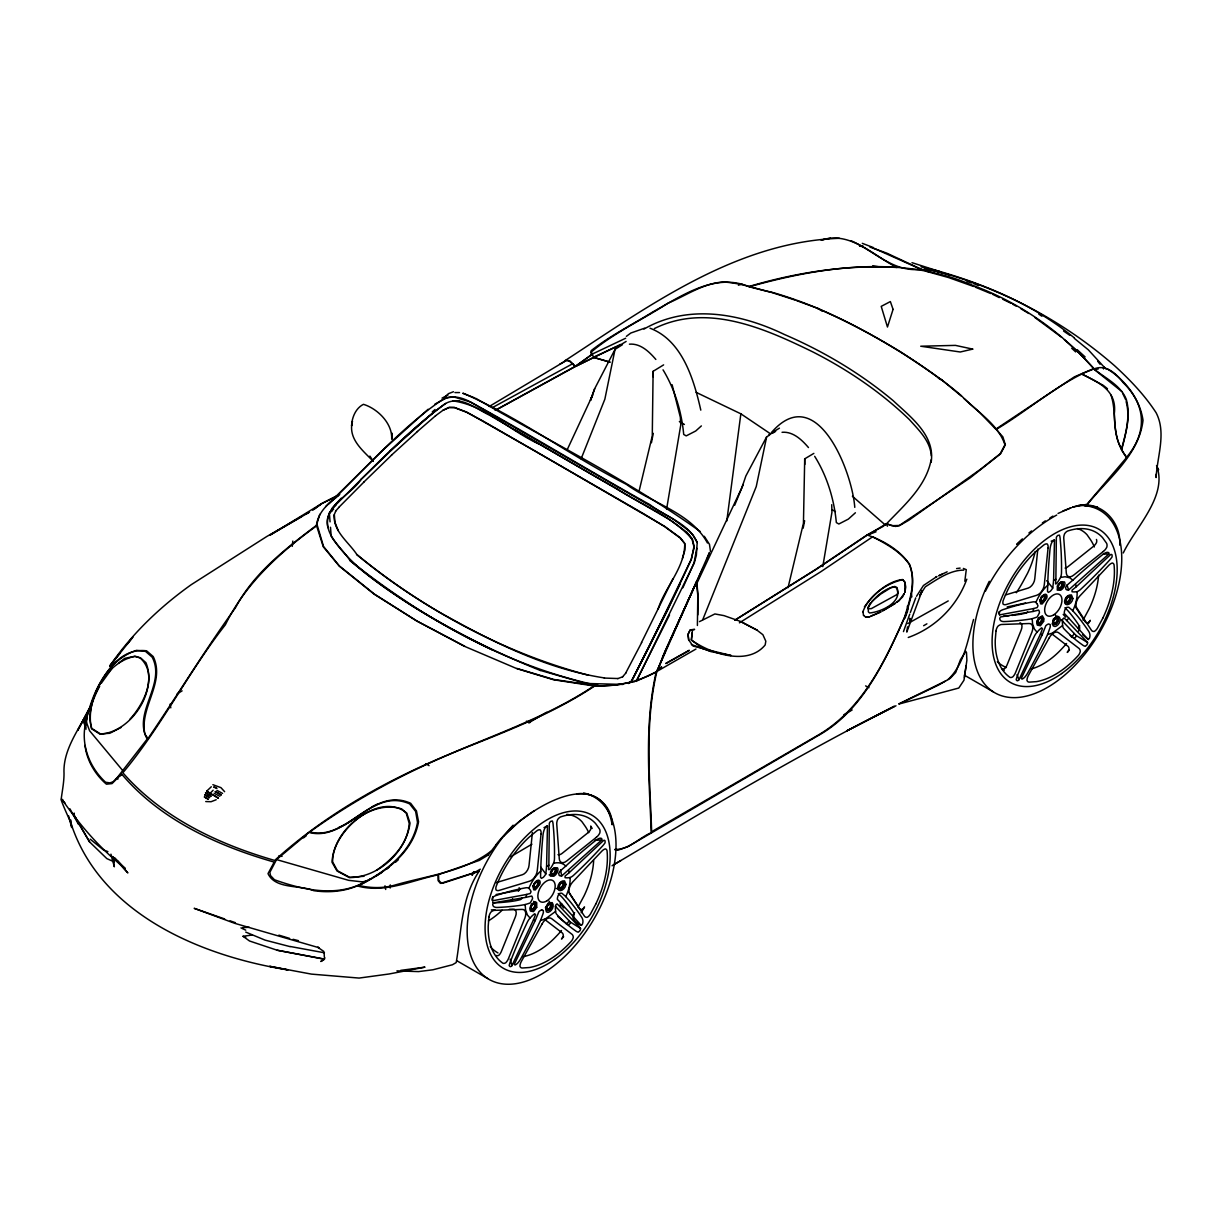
<?xml version="1.0" encoding="UTF-8"?>
<svg xmlns="http://www.w3.org/2000/svg" width="1222" height="1222" viewBox="0 0 1222 1222"><rect width="100%" height="100%" fill="white"/><g stroke="black" fill="none" stroke-linecap="round" stroke-linejoin="round"><path stroke-width="1.5" d="M396.921 970.879L418.55 971.597L432.893 969.794L452.445 964.754L456.188 962.585C461.58 931.974 460.816 898.506 479.055 871.347L479.055 870.629M663.622 364.874L653.113 371.32L652.273 435.918L639.075 491.152M813.852 453.393L804.702 458.846L803.45 523.184L788.037 587.645M548.861 865.191L549.32 823.384A2.429 1.405 -60 0 1 550.908 821.276L552.39 820.985A19.827 11.441 -60 0 1 553.169 825.14A332.002 191.686 -60 0 1 554.467 858.745A10.631 6.141 -60 0 1 553.566 863.251L552.1 865.894A26.197 14.007 -55.8 0 1 549.824 869.392L548.541 869.636L548.861 865.191L546.585 866.413L545.822 873.974A8.019 4.201 -56.8 0 1 543.255 877.365L541.407 878.358L540.567 877.213A150.092 77.368 -58 0 1 540.781 871.072A165.963 95.82 -60 0 1 540.934 864.076A478.887 276.478 -60 0 1 543.042 834.748A16.222 9.364 -60 0 1 544.019 830.273A6.782 3.926 -60 0 1 546.295 826.286L547.456 826.011L546.585 866.413M1055.884 579.32L1056.343 537.497A2.429 1.405 -60 0 1 1057.931 535.404L1059.413 535.114A19.827 11.441 -60 0 1 1060.192 539.269A332.002 191.686 -60 0 1 1061.49 572.874A10.631 6.141 -60 0 1 1060.574 577.364L1059.077 580.007A26.227 13.778 -55 0 1 1056.77 583.474L1055.548 583.948L1055.884 579.32L1053.593 580.526L1052.738 588.026L1046.704 580.649M1053.593 580.526L1054.464 540.139L1053.303 540.414A6.782 3.926 -60 0 0 1051.027 544.401A16.222 9.364 -60 0 0 1050.065 548.877A478.887 276.478 -60 0 0 1047.957 578.189A165.963 95.82 -60 0 0 1047.804 585.109L1047.789 585.185A150.443 75.55 -57.6 0 0 1047.498 591.295L1048.308 592.41L1050.141 591.417A8.019 4.094 -56.2 0 0 1052.738 588.026M931.164 462.267C935.319 435.2 910.604 417.038 893.282 400.74C860.532 373.306 823.521 351.31 784.325 334.461C740.608 313.367 688.154 303.591 643.963 329.069M390.185 888.027L390.276 884.911M1156.241 474.136L1156.119 477.573C1157.158 456.203 1166.613 432.97 1156.119 412.746C1144.647 395.103 1130.014 379.828 1114.525 365.684C1064.668 322.165 1004.774 289.935 940.94 272.399M697.395 625.481L697.808 595.694L696.571 581.535L662.461 657.405M697.808 614.91L698.022 595.817L696.769 581.412L670.572 639.518M328.932 503.739C365.47 468.744 399.212 429.441 441.005 400.617C450.2 394.187 461.412 397.089 470.531 402.053C530.99 435.108 589.722 471.264 649.982 504.701C665.44 516.753 688.933 523.23 697.197 542.522L696.357 555.246L694.279 562.93L636.265 681.418M540.781 871.072L540.781 870.996A29.496 17.032 -60 0 0 528.866 888.318L529.905 889.494A26.197 13.488 -61.9 0 1 531.051 891.693L530.241 893.465L526.758 894.412L492.68 900.736A2.429 1.405 -60 0 1 492.191 898.918L493.108 896.933A19.827 11.441 -60 0 1 497.155 895.161A332.002 191.686 -60 0 1 525.842 887.783A10.631 6.141 -60 0 1 528.836 888.287M696.769 548.281L694.065 562.807L682.838 587.782M1037.814 549.136L1034.774 578.8A7.576 4.369 -60 0 1 1028.206 588.087L1005.385 594.992M292.257 546.356L292.822 541.071M692.202 632.797L691.362 640.007C709.722 653.205 747.528 666.662 765.186 644.926L765.812 641.199L762.895 634.722L756.662 629.91M86.059 721.286C92.139 692.874 106.956 659.895 136.589 650.333L145.525 651.402L152.185 657.176C166.36 684.106 132.343 712.793 147.19 739.05L117.449 777.345L113.081 781.79L109.965 782.874L105.596 782.263C88.977 766.881 80.194 743.556 86.059 721.286L89.588 730.756L123.071 770.975M904.922 592.334L904.922 582.252L902.63 579.503C887.004 581.412 873.623 594.411 864.382 606.86M726.8 520.969L740.853 413.815L696.128 392.354M525.949 897.345L531.738 896.047A8.019 4.185 -63.1 0 1 532.548 898.766L530.256 902.921A150.107 80.117 -64.1 0 1 525.246 904.524L525.17 904.54A165.367 95.484 -60 0 1 519.61 905.487A478.887 276.478 -60 0 1 497.125 907.457A16.222 9.364 -60 0 1 494.192 906.877A6.782 3.926 -60 0 1 492.695 904.417L493.367 902.875L525.949 897.345L526.758 894.412M1032.972 611.474L1038.639 610.099A8.019 4.094 -63.7 0 1 1039.433 612.818L1037.188 617.003A150.459 78.88 -64.9 0 1 1032.269 618.638L1032.178 618.668A165.367 95.484 -60 0 1 1026.633 619.6A478.887 276.478 -60 0 1 1004.148 621.586A16.222 9.364 -60 0 1 1001.215 621.005A6.782 3.926 -60 0 1 999.718 618.546L1000.39 617.003L1032.972 611.474L1033.781 608.525L1037.188 607.548L1037.997 605.776A26.227 13.152 -62.3 0 0 1036.898 603.622M692.416 630.521L691.362 640.007L703.017 648.653L711.128 651.647L731.092 655.496L707.385 649.722M907.518 626.855L906.8 632.08L922.182 590.547L919.692 595.588L925.298 586.82C936.831 579.549 949.876 570.078 963.776 570.124M966.052 665.822L963.975 680.226L958.781 688.032L899.102 703.994L938.618 685.023L950.258 678.302L955.665 672.543L960.446 659.697L965.854 651.295M87.236 717.161L85.632 727.762L84.394 722.233L85.021 718.521M964.402 677.339L966.892 660.292L966.48 652.365M904.922 592.105L905.762 587.064L904.922 582.252L902.63 579.732C886.714 583.077 868.628 595.801 862.915 611.794M666.57 509.284L680.761 424.981L680.348 417.298L672.115 384.747M822.788 566.596L831.938 512.262L831.724 504.701M651.433 442.731L653.266 433.367M803.144 528.225L804.626 520.755M693.867 547.074L691.362 559.325L667.243 610.954L631.27 681.662L628.368 683.495L631.071 681.54L633.775 676.866L649.371 646.239L691.163 559.447L694.279 547.074L692.416 539.039L686.581 532.074L670.16 519.946M622.441 344.68L615.048 349.355L604.859 399.182L581.107 458.83M769.646 435.032L766.637 436.865L756.25 486.57L702.742 619.691M964.815 581.29L966.266 569.651L963.364 568.444M931.118 459.808C926.169 486.325 904.387 505.053 886.622 523.673L891.831 525.704L899.316 525.475L970.222 477.802L1000.574 453.805L1005.355 444.793L1002.865 436.865L996.205 429.426C1025.35 412.028 1051.317 389.283 1081.669 374.085C1098.853 382.287 1117.198 390.628 1114.327 413.586C1114.617 428.983 1116.526 445.037 1126.791 457.288L1086.877 504.335L1072.519 507.099M87.923 713.831C96.401 687.665 113.341 646.728 146.564 650.807L153.224 656.565C165.703 682.472 139.186 707.614 144.899 734.132L148.015 738.562C177.557 695.089 204.868 650.196 235.556 607.594C253.932 572.889 285.765 548.586 316.452 525.353C317.888 513.408 326.58 504.717 335.79 497.858M973.552 619.478C967.656 640.145 964.28 664.447 947.967 679.615M682.426 558.485L684.916 550.083L684.717 543.485L680.348 537.833L664.753 526.438L534.381 450.674L466.789 412.135L454.523 407.461L449.116 407.461L443.082 410.225L435.399 415.862M319.782 514.309L316.452 525.353L323.311 546.845L339.319 566.168L374.253 594.259L416.885 621.036L464.299 646.239L516.692 668.571L553.505 679.738L594.885 686.107L615.674 685.145L634.707 681.662M903.47 631.606L909.733 614.162M567.023 450.093L592.594 395.21L590.516 400.251L594.671 388.733L615.048 349.355M590.516 400.251L594.671 388.733M904.998 618.164L907.595 611.153M910.329 612.512L915.736 597.864M1040.457 634.065L1042.458 628.704L1041.633 627.818A26.227 15.183 -66.7 0 0 1038.944 630.14L1037.081 632.171A10.631 6.141 -60 0 0 1034.316 636.372A332.002 191.686 -60 0 0 1017.88 674.529A19.827 11.441 -60 0 0 1016.169 679.783L1017.086 680.715A2.429 1.405 -60 0 0 1018.965 679.738L1040.457 634.065L1042.244 634.692L1045.772 625.771A8.019 4.796 -66.5 0 1 1048.659 623.953L1050.217 624.579L1050.278 626.871A150.489 92.673 -65.9 0 1 1047.636 634.386L1044 641.978A478.887 276.478 -60 0 1 1027.992 672.512A16.222 9.364 -60 0 1 1025.212 676.637A6.782 3.926 -60 0 1 1022.02 679.111L1021.271 678.424L1042.244 634.692M533.449 919.952L535.511 914.621L534.701 913.735A26.197 15.168 -65.6 0 0 531.967 916.042L530.073 918.043A10.631 6.141 -60 0 0 527.308 922.243A332.002 191.686 -60 0 0 510.872 960.416A19.827 11.441 -60 0 0 509.162 965.655L510.063 966.602A2.429 1.405 -60 0 0 511.957 965.624L533.449 919.952L535.236 920.563L538.856 911.704A8.019 4.766 -65.4 0 1 541.774 909.916M709.463 552.481L657.268 670.496L661.637 667.013M707.171 558.607L709.463 552.726M341.182 498.225C335.592 504.365 329.146 510.475 327.465 518.983C325.632 536.382 341.595 547.593 350.134 560.654C423.591 619.096 508.826 667.319 601.499 686.275M335.79 511.071L334.125 514.905C333.209 531.509 348.484 541.942 356.793 554.406C382.898 576.28 410.928 595.664 440.378 612.757C491.809 641.443 545.669 668.969 604.447 677.935M535.236 920.563L514.263 964.311L514.997 964.983A6.782 3.926 -60 0 0 518.204 962.508A16.222 9.364 -60 0 0 520.969 958.399A478.887 276.478 -60 0 0 536.993 927.849L540.613 920.258A150.138 91.513 -64.9 0 0 543.347 912.788L543.316 910.527L541.774 909.901M73.58 814.677L74.206 813.119M657.268 670.741L665.791 650.211M553.535 863.297C557.751 862.106 562.7 862.732 565.847 866.047A165.26 95.408 -60 0 1 571.484 860.853A478.887 276.478 -60 0 1 595.282 840.751A16.222 9.364 -60 0 1 598.811 838.567A6.782 3.926 -60 0 1 601.713 838.567L601.759 839.942L561.662 875.991A8.019 4.781 -54.6 0 1 559.111 875.273L558.714 873.424L560.027 871.194A150.107 87.113 -54.4 0 1 565.74 866.138L565.847 866.047M734.636 505.312L743.282 484.294M1108.766 554.055L1108.858 552.818A6.782 3.926 -60 0 0 1105.834 552.695A16.222 9.364 -60 0 0 1102.305 554.88A478.887 276.478 -60 0 0 1078.507 574.982A165.26 95.408 -60 0 0 1072.87 580.175L1072.763 580.251A150.474 87.342 -53.3 0 0 1066.959 585.262L1065.599 587.477L1065.996 589.325A8.019 4.812 -53.5 0 0 1068.563 590.058L1108.766 554.055L1103.298 554.009M966.816 579.182C956.979 606.295 935.38 627.757 908.252 637.487M868.124 607.105L870.4 602.904M703.017 567.97L665.578 650.089L656.856 671.703L636.265 681.173L669.534 614.91M695.929 585.399L741.891 487.654L745.848 476.015L766.637 436.865M658.093 609.03C665.119 586.896 685.114 567.436 684.717 543.485L680.135 537.955L664.539 526.545L643.963 513.943L483.011 421.025L466.59 412.257L454.309 407.583L449.116 407.461L442.883 410.332M672.864 578.892L641.458 642.65M631.27 681.662L679.936 584.422M916.5 596.305L923.435 585.506L936.953 576.494L935.701 577.212M471.998 875.044L473.662 871.76M88.962 709.035L85.846 715.16L83.967 722.721L86.059 729.198M625.664 673.139L641.672 642.528M904.097 593.709L899.102 600.75L896.612 602.339L902.432 597.146L904.097 593.938M85.632 715.512L77.734 730.405L88.962 709.508C78.834 729.549 62.841 749.926 64.018 773.389C64.063 782.294 62.215 791.016 61.1 799.799C63.88 807.498 67.363 814.875 70.662 822.36C99.624 913.537 200.301 955.986 287.964 969.917L269.665 966.312L311.457 974.117L359.085 978.074L389.024 973.995L424.996 967.152L400.663 970.375M276.523 859.585L269.879 872.309L270.49 875.548L274.446 879.748C303.01 889.967 336.462 897.467 364.691 882.147C388.336 869.545 412.593 850.237 417.512 822.36L415.633 811.439L409.614 803.877C371.213 786.739 346.773 842.248 308.967 832.442L276.523 859.585L348.682 880.344L364.691 882.147L370.724 878.664M472.288 875.089L474.014 871.897M99.669 686.29C92.826 698.923 86.823 714.213 91.879 728.48L100.403 733.887L109.751 733.292L120.993 727.518M101.395 683.129L112.042 668.342M480.307 869.178L474.487 872.554L442.67 882.758L440.806 882.635L438.713 880.237L438.515 874.585L479.268 860.425L488.418 854.896M985.39 591.265C1001.521 559.844 1025.609 532.196 1056.725 515.027M558.24 893.542A125.576 72.495 -60 0 1 563.51 898.873A359.161 207.358 -60 0 1 572.965 911.551A12.159 7.026 -60 0 1 573.866 913.888A5.087 2.933 -60 0 1 573.515 916.882C570.72 918.089 581.321 928.399 582.375 924.275A6.782 3.926 -60 0 0 582.863 920.303A16.222 9.364 -60 0 0 581.641 917.172A478.887 276.478 -60 0 0 569.055 900.278L565.649 896.536A150.138 95.82 -58.6 0 0 561.738 893.175L559.89 893.297L558.194 895.39A8.019 5.132 -60.1 0 0 557.354 899.316L561.677 903.913L559.768 906.464L580.511 928.353A2.429 1.405 -60 0 1 579.839 930.782L578.342 932.187A19.827 11.441 -60 0 1 575.379 930.706A332.002 191.686 -60 0 1 556.835 914.499A10.631 6.141 -60 0 1 555.674 912.147L555.414 908.893A26.197 16.711 -61.5 0 1 555.72 905.074L557.064 903.852L559.768 906.464M1082.616 634.722L1088.252 639.534L1089.398 638.403A6.782 3.926 -60 0 0 1089.871 634.417A16.222 9.364 -60 0 0 1088.665 631.3A478.887 276.478 -60 0 0 1076.063 614.406L1072.656 610.664A150.489 97.882 -58.3 0 0 1068.67 607.258L1066.791 607.349L1065.08 609.427A8.004 5.224 -60.1 0 0 1064.255 613.368L1068.7 618.027L1066.791 620.593L1087.534 642.482A2.429 1.405 -60 0 1 1086.847 644.911L1085.365 646.316A19.827 11.441 -60 0 1 1082.387 644.834A332.002 191.686 -60 0 1 1063.843 628.627A10.631 6.141 -60 0 1 1062.697 626.275L1062.407 622.915A26.227 17.047 -61.9 0 1 1062.666 619.157L1064.026 617.935L1066.791 620.593M1025.518 603.057L1007.172 606.922M488.204 855.018L495.903 845.059M120.138 653.037L109.751 666.051C131.64 634.096 159.746 607.074 191.274 584.651L266.747 536.519L301.223 516.799M1123.262 552.97C1135.559 527.094 1168.201 495.796 1156.531 465.567M109.751 666.051L132.847 637.12L127.073 644.361M129.929 719.239C143.799 704.193 158.707 674.681 140.118 657.894L134.71 656.443C105.504 662.11 85.112 700.756 91.467 728.724L99.99 734.132C130.693 732.589 157.791 691.789 145.937 662.691L140.53 657.894L135.123 656.214L124.736 658.368L119.099 662.798M335.576 511.178L338.906 507.344M622.548 676.866L625.863 673.017M495.704 845.181C517.639 814.57 601.178 758.495 612.146 824.774C612.466 806.016 595.206 790.939 576.585 793.918M771.647 432.313C816.708 380.592 852.223 471.539 854.774 507.359M211.162 793.979L206.671 791.169L211.299 786.769M210.276 793.2L213.132 790.222M360.948 479.498C351.035 494.971 323.265 505.343 327.893 527.629M503.388 836.413L520.022 820.802L534.381 810.598M445.587 403.489C403.856 434.131 368.525 472.471 331.834 508.78L336.004 504.946M338.708 507.466L363.866 482.125M872.065 601.224L880.588 594.136L890.991 587.66L894.733 586.942L897.024 588.256L897.849 593.296L896.398 594.87L871.24 608.663L867.91 608.663M363.652 482.247L391.727 454.996M360.75 479.604C388.413 453.79 414.472 425.623 445.373 403.611C460.572 394.996 476.183 408.958 489.457 415.144L670.374 520.068M324.976 957.911L323.723 959.102L277.15 950.227L249.502 940.986L243.056 936.296L251.992 935.029M490.908 851.291C463.718 872.004 426.463 875.792 394.217 885.278C382.669 888.47 370.495 888.119 358.871 885.507C385.205 872.584 413.097 852.528 418.55 821.764L416.473 810.965L410.653 803.282C372.114 785.914 347.43 841.439 309.792 831.968C360.078 795.705 415.358 767.279 473.036 744.687C514.89 728.037 556.972 711.021 594.671 685.985C615.934 686.29 637.609 682.487 656.229 671.81C644.162 724.646 649.279 779.132 651.234 832.686C639.182 837.788 628.505 850.115 614.849 849.382M1017.01 544.202L1022.31 539.101M329.558 512.98L333.621 509.1M569.284 872.584L603.607 840.446A2.429 1.405 -60 0 1 605.073 840.965L605.073 842.783A19.827 11.441 -60 0 1 601.514 847.106A332.002 191.686 -60 0 1 573.622 875.258A10.616 6.125 -60 0 1 570.078 877.533L567.863 877.808A26.197 15.993 -55.2 0 1 565.068 877.656L565.114 876.052L569.284 872.584L568.658 870.4M1076.307 586.713L1110.63 554.574A2.429 1.405 -60 0 1 1112.096 555.093L1112.081 556.911A19.827 11.441 -60 0 1 1108.537 561.234A332.002 191.686 -60 0 1 1080.63 589.386A10.616 6.125 -60 0 1 1077.086 591.662L1074.841 591.906A26.227 16.192 -54.2 0 1 1072.015 591.738L1072.076 590.134L1076.307 586.713L1075.681 584.528M1016.796 544.325L1022.203 539.284M390.062 451.162L434.772 411.172M391.514 455.119L417.512 431.473M444.121 397.608L448.489 393.652L453.484 391.727M701.367 425.913L695.73 430.984L686.199 435.887L683.709 434.452C681.571 411.783 674.88 389.329 663.027 369.823M855.4 512.766L848.358 519.106L838.827 524.009L836.337 522.573C834.152 499.263 827.111 476.213 814.677 456.31M555.552 911.444L545.272 919.005L540.536 920.456M1062.575 625.557L1052.295 633.118L1047.56 634.569M428.112 409.263L383.204 449.833L325.602 506.626M395.684 862.106L398.418 859.646M417.298 431.595L435.597 415.74M432.267 411.906L435.047 409.492M657.054 670.374L661.423 666.891M1028.924 532.96L1031.536 530.913M386.396 869.346L389.054 867.284M303.499 837.88L306.371 835.649M376.544 870.263C392.476 859.188 408.056 843.852 409.187 823.322L406.284 813.241L401.702 808.918C370.235 799.035 333.255 830.868 332.048 862.335L337.043 870.981L349.309 877.595C378.576 877.61 406.193 851.871 410.027 823.078L406.697 812.997C379.263 790.237 331.406 832.106 332.674 861.984L337.455 870.751L349.721 877.35L364.064 876.266M332.155 510.72L329.344 512.858L330.062 521.87M626.382 336.34L630.827 333.026L644.742 328.153M312.71 510.231L321.447 503.739L339.747 494.543M314.696 508.734L322.073 503.388L338.708 494.971M322.898 960.064L320.821 961.5L324.013 959.667M559.737 364.232L566.397 360.398L569.513 361.238L575.134 366.401L495.154 410.348M1042.381 522.909L1045.284 520.908M335.79 497.614L338.494 495.811M348.178 822.88L360.75 814.555M895.573 603.271L882.345 611.183M375.918 876.143L382.028 872.309M1049.866 518.021L1052.906 516.112M734.834 620.196L816.128 569.177L867.085 534.961C883.338 540.399 899.591 549.931 909.504 564.243C916.347 581.321 910.741 599.941 905.135 616.468C884.82 661.362 862.549 711.112 817.381 736.041L627.94 846.617L617.965 850.222L614.956 849.794M739.402 622.838L820.71 571.804L872.691 536.764C886.133 543.958 900.507 551.428 909.29 564.365C916.424 581.519 909.748 600.017 904.723 616.713C885.049 661.728 861.709 710.119 817.381 735.568L651.647 831.724C649.844 778.338 644.513 724.081 656.856 671.458L695.944 649.05M735.201 620.012L816.128 569.406L867.085 535.19L870.583 533.892M434.772 404.222L446.626 397.853L453.698 396.89L470.531 402.053L672.864 518.861L688.872 530.745L693.027 535.068L697.197 542.522M617.141 346.956L626.138 341.427M768.928 434.589L779.437 428.143M772.655 433.184L775.649 431.351M321.447 503.739L269.879 535.19L309.41 512.14M884.041 609.87L895.359 603.149M510.643 856.759L531.937 844.173M177.205 693.76L182.109 690.873M528.668 722.889L546.662 712.273M489.258 406.468L566.397 360.398M911.994 262.669L939.031 271.315L921.144 269.39L873.104 247.913M117.449 777.345L121.971 774.733M699.473 621.631L714.87 613.948L724.02 615.628L741.067 621.631L757.075 630.155L740.654 621.631M85.021 745.405C86.701 760.252 95.163 774.641 106.436 784.188L112.042 783.592L121.604 773.984C160.143 819.794 217.669 845.899 274.232 862.106L268 873.623C275.454 889.494 300.001 884.743 313.749 890.67C331.849 893.358 351.539 890.884 366.982 880.588L362.491 882.024M923.633 625.71L926.902 623.831M843.837 714.778L852.146 709.967M613.444 864.825L620.883 860.548M306.142 513.973L309.426 512.11M493.077 407.247L572.843 363.637M496.819 409.599L575.134 366.646L620.471 344.467M665.791 663.409L689.086 650.333M666.005 663.531L689.284 650.455M907.839 623.556L948.226 600.934M867.498 534.961L886.21 523.917L887.462 526.224M867.284 534.839L883.292 526.315L885.996 523.795L895.573 526.438L899.514 525.597L908.878 520.19L980.823 469.049L1000.161 453.805L1004.942 444.793C997.992 423.637 975.966 411.264 961.271 395.577C942.468 379.492 921.892 365.729 901.179 352.226C860.548 327.603 818.007 305.21 772.044 292.333C755.715 288.774 739.814 282.71 722.981 282.007C702.849 283.489 686.031 295.617 667.869 303.255C642.573 319.675 613.902 332.812 591.143 352.119L592.594 353.922L625.664 338.234M895.986 705.797L846.907 730.771L894.321 706.27C797.92 755.196 704.85 810.522 612.054 865.772M372.175 806.764L378.423 803.633M945.477 681.066L898.888 703.872M442.043 398.097L447.863 395.21M880.802 612.023L869.575 616.835L865.833 617.309L863.542 615.277M216.202 799.738L211.085 801.708L205.754 801.556M938.817 575.73L941.933 574.248M938.97 575.669L947.142 571.82M543.989 827.615L547.456 826.011M1058.053 513.439L1070.961 507.756M593.632 357.16L615.674 347.079M338.631 827.523L346.605 823.918M870.996 616.01L880.802 611.794M479.055 871.347L442.67 883.231L440.378 883.353L438.102 880.588L438.102 874.83C411.845 880.329 384.869 893.603 357.618 885.996M738.409 285.23L741.861 283.901M617.752 678.653L622.746 676.744M1062.957 510.949L1070.93 507.94M869.209 534.32L876.067 531.799M654.35 328.581C707.034 302.445 765.003 328.565 813.226 352.119C848.221 369.991 881.184 392.354 909.504 419.696C918.883 430.236 930.232 440.852 931.332 455.837M1051.195 541.132L1054.464 540.139M496.132 882.666L522.466 874.708A7.576 4.369 -60 0 0 529.034 865.405L532.273 833.893A6.69 3.865 -60 0 0 532.303 832.518M1078.4 631.117L1079.255 630.262A5.087 2.933 -60 0 0 1079.606 627.283A12.159 7.026 -60 0 0 1078.705 624.931A359.161 207.358 -60 0 0 1069.25 612.268A125.576 72.495 -60 0 0 1064.912 607.746M821.383 240.138C850.252 230.683 873.302 255.688 897.024 267.481C846.983 264.517 796.698 272.399 748.765 286.559C714.61 272.399 681.571 295.984 652.685 312.022C632.156 324.747 610.068 335.714 591.143 350.668L591.143 353.8L592.395 354.273L575.333 366.279L569.926 360.994L566.809 360.154L564.518 360.994C648.256 306.401 735.69 241.849 839.422 238.305M821.26 240.062L830.486 238.183M1036.882 603.607L1035.859 602.415A10.631 6.141 -60 0 0 1032.865 601.911A332.002 191.686 -60 0 0 1004.163 609.289A19.827 11.441 -60 0 0 1000.131 611.046L999.199 613.032A2.429 1.405 -60 0 0 999.688 614.865L1033.781 608.525M496.086 894.519L519.243 890.212L519.854 888.959A19.552 11.288 -60 0 0 519.09 887.737M242.567 927.605L249.273 927.299M1072.519 507.344C1097.875 497.4 1121.521 519.701 1119.734 545.165M1060.559 577.426L1065.095 576.753L1069.739 577.792L1072.87 580.175M956.597 568.566L960.125 568.093M865.833 617.079L869.361 616.713M1098.15 369.044L1094.561 369.288L1079.179 352.959L1064.393 339.747M595.19 840.293L601.759 839.942M491.336 909.901L494.941 909.779M509.36 909.29L512.95 909.168A7.576 4.369 -60 0 1 515.455 916.637L501.356 951.464A6.981 4.033 -60 0 1 498.988 955.146A4.919 2.841 -60 0 1 496.346 955.482M454.935 392.567L459.518 392.567M629.422 344.176C640.435 343.229 649.218 351.707 655.847 359.451M782.049 432.298C793.063 431.351 801.846 439.813 808.475 447.558M459.518 400.969L452.659 400.862C485.058 405.185 510.46 431.213 539.574 444.319M586.148 683.465L623.006 684.442M604.248 678.057L617.965 678.546M115.785 778.781L118.076 778.903M1097.478 506.87L1084.586 505.664L1087.29 504.579C1107.957 478.474 1138.996 455.409 1143.013 420.307C1139.989 399.151 1125.05 379.553 1106.842 368.677L1105.589 368.677L1088.328 349.828L1074.398 338.433M859.799 245.744L863.175 246.202M869.942 247.104L886.622 253.076L921.357 269.283C893.267 272.613 874.998 251.335 851.276 240.826M859.601 246.111L862.976 246.554M872.691 265.8L880.176 266.992M601.698 686.168L586.361 683.587L540.2 670.374M290.256 946.5L324.426 952.778M277.15 950.227L324.563 959.102M937.152 270.963L939.031 271.315M694.493 629.315L690.125 629.91L688.047 634.233L688.673 639.885L693.027 646.01L703.017 648.653M278.921 855.797L282.038 856.393M212.888 784.692L220.938 787.64L224.619 791.688M694.493 629.559L690.125 630.155L688.047 634.478L688.673 639.885M925.222 267.862L935.747 270.566M930.797 269.497L924.474 267.954L944.102 273.346M920.976 266.778L944.102 273.285M289.553 938.389L278.891 935.136M293.112 939.306L298.443 940.68M290.042 946.622L265.098 940.13L245.744 932.096M932.371 269.879L939.443 272.032M925.421 271.101L948.593 277.562L973.552 286.452M588.653 675.292C503.815 652.899 424.492 609.839 356.58 554.528M609.854 362.079L593.632 357.389L575.547 366.401L592.181 354.151L593.632 357.389L610.007 362.17M74.206 814.326L73.366 814.081L89.588 841.927L106.849 858.623L114.12 861.861L112.455 856.576M516.906 668.449L553.917 679.493L594.671 685.496C549.915 715.42 498.713 733.124 449.528 754.173C386.412 780.354 325.449 814.295 274.66 860.425C218.387 844.203 161.915 817.579 122.857 772.778C161.564 726.616 188.295 672.008 225.367 624.763C245.668 583.123 280.342 551.962 317.277 525.353L323.525 546.478L339.319 565.923L374.467 594.136L416.885 621.036L464.711 646.239M650.012 328.214C682.334 340.48 693.836 379.37 700.802 410.134M931.546 269.39L950.609 275.347M213.651 786.937L215.973 787.671M794.926 300.016L772.044 292.562L749.178 286.803C820.94 266.671 901.378 254.573 972.086 285.123C1018.934 302.109 1060.818 331.223 1093.736 368.555L1074.398 376.85L995.793 429.182L979.57 412.379L964.097 398.571M966.892 281.32L971.887 283M224.665 918.959L194.176 908.328L234.731 923.328L318.942 947.707L317.705 947.218L323.937 951.541M230.057 920.823L235.434 922.702M243.056 936.296L245.744 937.259M796.622 300.627L818.633 308.647L821.963 311.06M214.247 787.35L216.966 788.327M711.128 651.402L691.362 644.559M90.214 839.178L103.519 849.977L107.887 851.627M862.304 243.346L873.318 247.547M463.046 393.163C520.205 418.016 570.75 456.066 626.29 484.294C652.472 503.327 691.377 513.041 707.446 542.996M463.046 393.408L473.968 397.608M973.552 283.565L978.593 285.566M975.263 287.155L990.752 293.54M938.404 378.285L941.322 379.492L961.271 396.05M540.399 670.496C495.597 652.517 452.277 630.812 411.279 605.302C381.921 585.72 350.821 566.458 331.208 536.275L330.49 527.278M526.407 721.148L529.859 722.614M817.167 308.295C861.357 327.359 903.257 351.722 941.933 380.332M240.963 927.895L245.744 930.171M992.463 294.242L999.275 297.572M1002.682 299.222L1011.19 303.377M492.161 649.844C441.906 625.19 392.797 597.222 350.134 560.654M475.526 398.219C550.755 441.921 629.559 480.842 700.313 531.585M865.604 685.893L868.949 687.681M1012.809 304.278L1016.062 306.08M591.143 474.09L514.829 429.793M591.356 474.212L618.378 489.579M618.179 489.701C643.016 505.526 672.497 516.585 692.202 539.162M679.371 421.544L684.396 424.446M831.999 509.666L835.436 511.636M964.295 675.124L993.41 691.927M425.684 763.689L429.075 765.659M206.671 791.169L218.417 798.165L212.491 794.529M457.196 960.95L487.67 978.532M63.177 800.273L61.512 799.081L65.255 803.404M1020.95 308.769L1028.756 313.474M1061.047 619.6L1076.093 635.471L1087.534 642.482M555.307 906.22L570.353 922.091L580.511 928.353M740.853 413.815L770.822 434.039M1034.851 317.491L1061.719 337.348M1038.807 314.13L1041.908 316.238M1063.568 331.04L1069.754 335.256M1074.398 337.944C1034.347 305.103 985.833 284.421 936.327 270.474L937.366 271.803M1051.714 633.79L1067.86 646.209A6.981 4.033 -60 0 1 1069.036 648.836A4.919 2.841 -60 0 1 1067.234 652.426A97.332 56.197 -60 0 0 1069.387 650.058M544.493 919.265L562.12 932.829A6.981 4.033 -60 0 1 563.296 935.456A4.919 2.841 -60 0 1 561.494 939.046A97.332 56.197 -60 0 0 563.648 936.663M1107.453 388.733L1103.298 385.373L1081.669 373.84L1093.95 368.922C1105.284 378.331 1120.864 385.144 1126.379 399.655C1130.9 416.244 1125.829 433.214 1121.811 449.36C1111.577 433.046 1117 412.654 1110.997 395.088M885.354 525.032L852.391 496.239M1077.101 349.599L1085.136 356.961M1071.709 348.255L1075.696 351.936M1121.811 391.498L1093.736 369.044C1106.154 363.805 1116.312 373.795 1123.262 382.73C1146.496 405.46 1147.321 432.802 1126.379 457.517L1121.399 449.604C1125.477 434.07 1130.579 417.634 1126.134 401.626M114.669 857.783L125.148 868.46L124.308 867.742C100.25 848.755 80.27 825.537 62.765 800.517M112.882 856.622L127.852 872.905L117.373 860.67M1068.7 618.027L1088.252 639.534M1063.201 614.406L1065.721 617.186M561.677 903.913L581.244 925.405M559.982 903.806L563.785 907.977M1037.081 632.171L1034.454 629.101L1032.59 624.014L1032.178 618.668M530.073 918.043L527.43 914.988L525.567 909.886L525.17 904.54M1097.692 361.238L1100.014 364.217M686.581 532.074L691.988 539.039L694.065 547.196M112.455 859.708L114.12 861.861M540.766 867.146L545.822 873.974M369.899 456.081L373.214 461.122M373.214 461.366C362.965 450.429 347.766 439.049 352.425 421.269L351.6 425.821C351.86 417.542 355.724 408.179 363.453 404.329C377.415 408.606 392.277 423.148 391.727 438.667L391.727 432.909L391.941 439.278M1075.788 607.456L1085.151 621.692A6.69 3.865 -60 0 0 1087.717 622.853A5.575 3.223 -60 0 0 1090.284 620.302A97.332 56.197 -60 0 1 1088.634 623.22M569.009 892.488L579.411 908.313A6.69 3.865 -60 0 0 581.978 909.474A5.575 3.223 -60 0 0 584.528 906.923A97.332 56.197 -60 0 1 581.198 912.727M704.269 536.275L709.463 544.325L710.501 551.397M1156.883 467.048L1158.609 469.89L1156.944 466.712M74.511 816.281L89.588 841.927M73.244 813.577L78.529 823.2M69.929 808.827L78.575 824.529M1122.59 393.148L1125.752 399.777M222.572 793.414L216.89 790.344M219.807 796.286L214.125 793.231M338.28 530.76L334.965 522.344L334.339 514.783M1017.086 674.59L1018.965 679.738M110.942 854.178L114.333 866.78L113.524 861.174M1067.05 584.941L1068.563 590.043M510.17 959.163L511.957 965.624M68.615 815.868L71.701 827.523L70.876 820.145M998.97 611.718L999.688 614.865M384.991 885.782L385.694 889.479M170.087 704.132L170.79 707.828M907.335 606.219L908.007 609.961M560.577 869.728L561.662 875.991M862.915 611.55L863.542 615.506M911.368 593.663L911.856 596.901M324.151 953.099L324.349 957.3M492.573 897.04L492.68 900.736M653.113 371.32L653.235 376.956M804.702 458.846L804.794 464.467M570.353 922.091A1.696 0.978 -60 0 1 569.864 923.786L568.826 924.764A13.87 8.019 -60 0 1 566.748 923.725A232.394 134.176 -60 0 1 557.858 916.515M492.802 902.386A12.159 7.026 -60 0 0 495.002 902.829A359.161 207.358 -60 0 0 511.865 901.347A125.576 72.495 -60 0 0 520.404 899.621A2.307 1.329 -60 0 0 522.206 897.788M530.898 906.021A3.024 1.757 -60 0 1 534.151 903.73A3.024 1.757 -60 0 1 533.938 907.625A3.024 1.757 -60 0 1 530.76 908.572M577.945 907.106A93.437 53.951 -60 0 0 579.534 904.295L584.116 895.772A65.942 38.081 -60 0 0 593.648 860.502M574.63 912.605A93.437 53.951 -60 0 1 572.904 915.309M569.284 920.578A93.437 53.951 -60 0 1 566.443 924.397M561.509 930.507A93.437 53.951 -60 0 1 557.415 935.136L556.881 935.67A65.942 38.081 -60 0 1 522.833 956.704M490.297 946.638A65.942 38.081 -60 0 0 494.498 950.624L494.864 950.915A93.437 53.951 -60 0 0 497.98 952.931M547.028 905.548A3.024 1.757 -60 0 1 550.389 904.769A3.024 1.757 -60 0 1 548.296 909.229A3.024 1.757 -60 0 1 546.371 906.953M570.078 877.533A29.572 17.077 -60 0 1 565.74 896.627M502.074 910.268A65.942 38.081 -60 0 1 488.372 920.884M566.733 814.402A65.942 38.081 -60 0 1 582.023 821.795L585.445 826.668A93.437 53.951 -60 0 1 588.729 832.64M558.011 854.667A7.576 4.369 -60 0 0 562.395 853.155L587.813 832.869A6.69 3.865 -60 0 0 590.791 829.142A5.575 3.223 -60 0 0 590.684 826.057A97.332 56.197 -60 0 1 592.166 828.44M560.211 883.246A3.024 1.757 -60 0 1 562.96 883.124A3.024 1.757 -60 0 1 561.692 887.035A3.024 1.757 -60 0 1 558.943 887.157M558.836 885.935A3.024 1.757 -60 0 1 559.309 884.514M520.205 888.577A93.437 53.951 -60 0 1 518.372 891.189M512.614 898.72A93.437 53.951 -60 0 1 510.613 901.118M550.954 874.28A5.178 2.994 -60 0 1 549.106 874.876M548.984 901.149A5.178 2.994 -60 0 1 549.732 902.722M533.708 901.301A5.178 2.994 -60 0 1 534.09 903.241M558.087 888.363A5.178 2.994 -60 0 1 556.377 888.44M583.673 792.986A105.26 60.764 -60 0 1 593.785 919.295A105.26 60.764 -60 0 1 479.528 971.444A105.26 60.764 -60 0 1 513.133 825.186M1076.093 635.471A1.696 0.978 -60 0 1 1075.604 637.166L1074.657 638.159A13.87 8.019 -60 0 1 1072.488 637.12A232.394 134.176 -60 0 1 1070.182 635.44M1040.793 597.604A3.024 1.757 -60 0 1 1043.817 595.893A3.024 1.757 -60 0 1 1043.771 599.406A3.024 1.757 -60 0 1 1040.747 601.117M1040.564 617.568A3.024 1.757 -60 0 1 1041.159 620.654A3.024 1.757 -60 0 1 1038.196 623.052M1037.463 622.517A3.024 1.757 -60 0 1 1037.6 619.966M1038.425 618.638A3.024 1.757 -60 0 1 1039.51 617.767M1082.997 620.089A93.437 53.951 -60 0 0 1084.586 617.293L1089.169 608.77A65.942 38.081 -60 0 0 1098.609 575.15M1079.683 625.603A93.437 53.951 -60 0 1 1077.941 628.291M1074.337 633.561A93.437 53.951 -60 0 1 1071.495 637.38M1066.562 643.505A93.437 53.951 -60 0 1 1062.453 648.118L1061.933 648.668A65.942 38.081 -60 0 1 1031.215 668.969M997.351 661.774A65.942 38.081 -60 0 0 999.55 663.607L999.917 663.897A93.437 53.951 -60 0 0 1006.378 667.533M1004.224 670.313A97.332 56.197 -60 0 1 1002.086 668.862A4.919 2.841 -60 0 0 1004.744 668.526A6.981 4.033 -60 0 0 1007.096 664.844L1021.195 630.033A7.576 4.369 -60 0 0 1020.003 622.701M1016.353 592.731A93.437 53.951 -60 0 0 1022.982 581.733L1027.58 573.21A65.942 38.081 -60 0 0 1035.171 551.702M1011.923 615.414A359.161 207.358 -60 0 0 1017.605 614.727A125.576 72.495 -60 0 0 1026.144 613.001A2.307 1.329 -60 0 0 1027.595 611.81M1009.112 615.689A359.161 207.358 -60 0 1 1003.522 616.087M1077.086 591.662A29.572 17.077 -60 0 1 1072.763 610.756M1035.889 602.431A29.496 17.032 -60 0 1 1047.804 585.109M1077.56 528.561A65.942 38.081 -60 0 1 1087.061 534.778L1090.482 539.666A93.437 53.951 -60 0 1 1094.347 546.937M1065.11 568.093A7.576 4.369 -60 0 0 1068.135 566.534L1093.553 546.265A6.69 3.865 -60 0 0 1096.531 542.522A5.575 3.223 -60 0 0 1096.439 539.452M1059.673 582.955A3.024 1.757 -60 0 1 1061.887 584.483A3.024 1.757 -60 0 1 1059.107 588.118A3.024 1.757 -60 0 1 1057.855 585.323M1066.012 598.444A3.024 1.757 -60 0 1 1069.021 596.382A3.024 1.757 -60 0 1 1069.311 599.712A3.024 1.757 -60 0 1 1066.287 601.774M1055.212 614.819A5.178 2.994 -60 0 1 1055.961 616.392M1078.568 505.511A105.26 60.764 -60 0 1 1112.127 606.402A105.26 60.764 -60 0 1 1005.614 696.815A105.26 60.764 -60 0 1 989.255 581.321M1052.356 623.892L1053.318 625.97L1055.044 626.489C1059.337 625.908 1062.789 617.202 1057.29 616.117L1053.44 618.989L1052.356 623.892M545.516 907.595L546.387 911.887L548.098 912.406C551.886 911.383 554.788 906.021 552.191 902.63L548.388 902.951L545.516 907.595M533.021 886.194L533.693 889.784L535.312 889.937L539.971 883.995A5.53 2.826 -59.3 0 0 535.801 881.444L533.021 886.194M1039.968 600.277L1040.594 603.836L1042.183 603.989L1046.811 598.016A5.53 2.75 -59.1 0 0 1042.748 595.542L1039.968 600.277M488.968 917.004L488.204 926.215A79.659 45.993 -60 0 0 502.273 962.768A5.713 3.299 -60 0 0 505.786 962.722A8.08 4.674 -60 0 0 508.52 958.46L524.864 918.073A8.783 5.071 -60 0 0 521.977 909.412L494.818 910.344A7.76 4.476 -60 0 0 490.847 912.177A6.461 3.727 -60 0 0 488.968 917.004M995.991 631.132L995.227 640.343A79.659 45.993 -60 0 0 1009.296 676.881A5.713 3.299 -60 0 0 1012.794 676.851A8.08 4.674 -60 0 0 1015.543 672.574L1031.887 632.202A8.783 5.071 -60 0 0 1028.985 623.525L1001.841 624.473A7.76 4.476 -60 0 0 997.855 626.306A6.461 3.727 -60 0 0 995.991 631.132M868.323 607.471L868.323 611.794L869.575 612.986C881.215 611.901 903.058 602.293 896.811 587.415L894.733 586.453C883.75 589.126 873.745 597.573 868.323 607.471M541.056 833.862L537.298 870.4A8.783 5.071 -60 0 1 529.676 881.169L499.141 890.41A8.08 4.674 -60 0 1 496.086 889.998A5.713 3.299 -60 0 1 496.636 885.217A79.659 45.993 -60 0 1 529.08 837.238L536.534 831.052A6.461 3.727 -60 0 1 540.2 829.83A7.76 4.476 -60 0 1 541.056 833.862M1048.079 547.975L1044.321 584.513A8.783 5.071 -60 0 1 1036.699 595.297L1006.164 604.539A8.08 4.674 -60 0 1 1003.109 604.126A5.713 3.299 -60 0 1 1003.659 599.33A79.659 45.993 -60 0 1 1036.103 551.351L1043.557 545.18A6.461 3.727 -60 0 1 1047.223 543.958A7.76 4.476 -60 0 1 1048.079 547.975M1043.573 621.402L1040.441 625.695L1037.356 625.16A5.484 2.963 -65.9 0 1 1038.776 617.965L1042.32 615.781L1044.046 618.821L1043.573 621.402M536.702 907.366L533.51 911.627L530.394 911.062A5.484 3.009 -64.9 0 1 531.875 903.913L535.48 901.76L536.748 902.707L536.702 907.366M550.557 871.882L550.419 876.113L553.856 876.22A5.53 3.116 -54.6 0 0 557.522 867.834L554.085 867.727L550.557 871.882M1057.458 585.934L1057.259 590.134L1060.711 590.241A5.53 3.101 -53.5 0 0 1064.484 581.916L1061.032 581.809L1057.458 585.934M1103.924 367.242L1103.512 368.677L1103.924 367.242M893.068 309.38L887.462 327.022L881.215 306.371L890.364 301.574L893.068 309.38M565.969 884.453L565.129 886.958A5.53 3.498 -57.2 0 1 557.965 889.173C556.972 885.385 560.287 880.237 564.518 880.879L565.985 884.377M1072.916 598.536L1072.076 601.041A5.53 3.559 -56.6 0 1 1064.805 603.194C1063.629 599.315 1067.28 594.289 1071.45 594.946L1072.916 598.536M595.786 904.036L590.7 913.552A6.461 3.727 -60 0 1 587.278 917.294A7.76 4.476 -60 0 1 584.299 915.95L569.834 893.939A8.783 5.071 -60 0 1 572.751 881.917L601.728 851.26A8.08 4.674 -60 0 1 605.318 848.878A5.713 3.299 -60 0 1 607.135 851.81A79.659 45.993 -60 0 1 595.786 904.036M1102.809 618.164L1097.723 627.68A6.461 3.727 -60 0 1 1094.301 631.423A7.76 4.476 -60 0 1 1091.307 630.063L1076.857 608.067A8.783 5.071 -60 0 1 1079.774 596.046L1108.751 565.374A8.08 4.674 -60 0 1 1112.326 563.006A5.713 3.299 -60 0 1 1114.159 565.939A79.659 45.993 -60 0 1 1102.809 618.164M542.079 923.954L521.55 961.072A7.76 4.476 -60 0 0 519.93 966.235A6.461 3.727 -60 0 0 522.451 967.992L529.432 967.519A79.659 45.993 -60 0 0 570.567 942.116A5.713 3.299 -60 0 0 573.286 937.305A8.08 4.674 -60 0 0 571.927 934.25L551.489 918.532A8.783 5.071 -60 0 0 542.079 923.954M1049.087 638.083L1028.557 675.201A7.76 4.476 -60 0 0 1026.954 680.364A6.461 3.727 -60 0 0 1029.459 682.12L1036.455 681.632A79.659 45.993 -60 0 0 1077.59 656.245A5.713 3.299 -60 0 0 1080.294 651.433A8.08 4.674 -60 0 0 1078.934 648.378L1058.512 632.66A8.783 5.071 -60 0 0 1049.087 638.083M596.351 837.314L566.886 860.838A8.783 5.071 -60 0 1 559.279 858.822L556.758 824.163A8.08 4.674 -60 0 1 557.599 819.641A5.713 3.299 -60 0 1 561.448 816.632A79.659 45.993 -60 0 1 595.572 823.521L599.422 828.913A6.461 3.727 -60 0 1 599.803 832.992A7.76 4.476 -60 0 1 596.351 837.314M1103.374 551.443L1073.909 574.951A8.783 5.071 -60 0 1 1066.287 572.95L1063.766 538.276A8.08 4.674 -60 0 1 1064.622 533.754A5.713 3.299 -60 0 1 1068.471 530.76A79.659 45.993 -60 0 1 1102.58 537.649L1106.429 543.042A6.461 3.727 -60 0 1 1106.827 547.12A7.76 4.476 -60 0 1 1103.374 551.443M972.712 349.11L960.232 351.997L920.731 346.223L955.451 345.383L972.712 349.11M221.136 794.911L215.332 791.551L221.136 794.911M211.024 796.057L205.556 792.91L211.024 796.057M209.573 797.569L204.777 794.804L209.573 797.569M208.091 799.112L204.41 796.988L208.091 799.112M909.916 622.12L909.825 618.439L909.916 622.12M547.059 900.751A12.266 7.088 -60 0 0 553.749 881.368A12.266 7.088 -60 0 0 538.749 891.113A12.266 7.088 -60 0 0 547.059 900.751M536.107 886.653A3.024 1.757 -60 0 0 537.115 881.948A3.024 1.757 -60 0 0 533.51 885.079A3.024 1.757 -60 0 0 536.107 886.653M533.113 909.244A3.024 1.757 -60 0 0 535.175 904.494A3.024 1.757 -60 0 0 531.463 906.357A3.024 1.757 -60 0 0 533.113 909.244M549.243 909.321A3.024 1.757 -60 0 0 550.618 904.555A3.024 1.757 -60 0 0 546.952 907.289A3.024 1.757 -60 0 0 549.243 909.321M536.687 886.989A3.024 1.757 -60 0 0 537.695 882.284A3.024 1.757 -60 0 0 534.09 885.415A3.024 1.757 -60 0 0 536.687 886.989M561.066 888.868A3.88 2.245 -60 0 0 564.106 882.88A3.88 2.245 -60 0 0 559.416 884.667A3.88 2.245 -60 0 0 561.066 888.868M549.335 909.962A3.88 2.245 -60 0 0 551.091 903.852A3.88 2.245 -60 0 0 546.387 907.366A3.88 2.245 -60 0 0 549.335 909.962M554.559 959.469A88.442 51.064 -60 0 0 597.97 819.809A88.442 51.064 -60 0 0 490.312 895.848A88.442 51.064 -60 0 0 554.559 959.469M561.173 888.119A3.024 1.757 -60 0 0 563.541 883.445A3.024 1.757 -60 0 0 559.89 884.835A3.024 1.757 -60 0 0 561.173 888.119M553.719 874.204A3.024 1.757 -60 0 0 555.445 869.407A3.024 1.757 -60 0 0 551.733 871.714A3.024 1.757 -60 0 0 553.719 874.204M553.138 873.867A3.024 1.757 -60 0 0 554.864 869.071A3.024 1.757 -60 0 0 551.153 871.393A3.024 1.757 -60 0 0 553.138 873.867M553.749 874.876A3.88 2.245 -60 0 0 555.949 868.735A3.88 2.245 -60 0 0 551.198 871.698A3.88 2.245 -60 0 0 553.749 874.876M533.082 909.962A3.88 2.245 -60 0 0 535.71 903.883A3.88 2.245 -60 0 0 530.974 906.266A3.88 2.245 -60 0 0 533.082 909.962M536.84 887.584A3.88 2.245 -60 0 0 538.123 881.551A3.88 2.245 -60 0 0 533.51 885.568A3.88 2.245 -60 0 0 536.84 887.584M1053.853 614.742A12.266 7.088 -60 0 0 1060.528 595.358A12.266 7.088 -60 0 0 1045.543 605.104A12.266 7.088 -60 0 0 1053.853 614.742M1039.937 623.266A3.024 1.757 -60 0 0 1041.999 618.515A3.024 1.757 -60 0 0 1038.303 620.379A3.024 1.757 -60 0 0 1039.937 623.266M1056.068 623.342A3.024 1.757 -60 0 0 1057.442 618.561A3.024 1.757 -60 0 0 1053.776 621.311A3.024 1.757 -60 0 0 1056.068 623.342M1055.365 622.93A3.024 1.757 -60 0 0 1056.74 618.164A3.024 1.757 -60 0 0 1053.074 620.898A3.024 1.757 -60 0 0 1055.365 622.93M1043.512 600.995A3.024 1.757 -60 0 0 1044.52 596.29A3.024 1.757 -60 0 0 1040.915 599.437A3.024 1.757 -60 0 0 1043.512 600.995M1067.891 602.874A3.88 2.245 -60 0 0 1070.93 596.901A3.88 2.245 -60 0 0 1066.241 598.673A3.88 2.245 -60 0 0 1067.891 602.874M1056.159 623.984A3.88 2.245 -60 0 0 1057.916 617.858A3.88 2.245 -60 0 0 1053.211 621.372A3.88 2.245 -60 0 0 1056.159 623.984M1061.582 673.597A88.442 51.064 -60 0 0 1104.994 533.922A88.442 51.064 -60 0 0 997.335 609.977A88.442 51.064 -60 0 0 1061.582 673.597M1067.997 602.125A3.024 1.757 -60 0 0 1070.365 597.466A3.024 1.757 -60 0 0 1066.714 598.856A3.024 1.757 -60 0 0 1067.997 602.125M1060.543 588.21A3.024 1.757 -60 0 0 1062.269 583.413A3.024 1.757 -60 0 0 1058.558 585.735A3.024 1.757 -60 0 0 1060.543 588.21M1060.574 588.897A3.88 2.245 -60 0 0 1062.773 582.757A3.88 2.245 -60 0 0 1058.023 585.72A3.88 2.245 -60 0 0 1060.574 588.897M1039.907 623.984A3.88 2.245 -60 0 0 1042.534 617.889A3.88 2.245 -60 0 0 1037.799 620.272A3.88 2.245 -60 0 0 1039.907 623.984M1043.664 601.591A3.88 2.245 -60 0 0 1044.947 595.557A3.88 2.245 -60 0 0 1040.334 599.574A3.88 2.245 -60 0 0 1043.664 601.591"/></g></svg>
